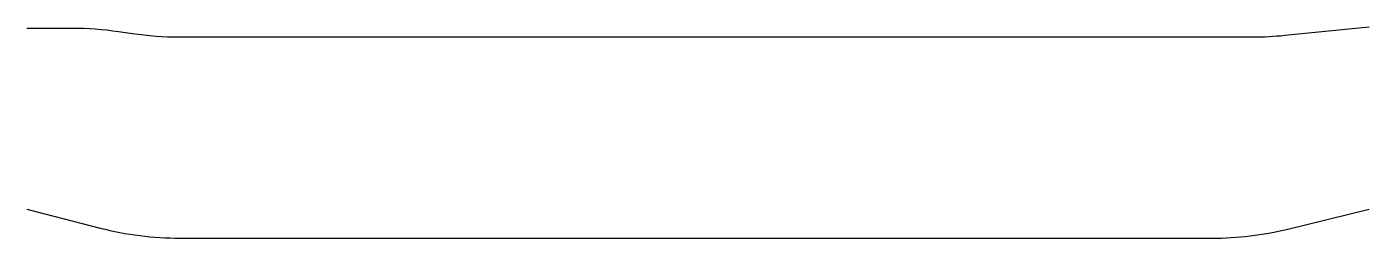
# Model space of a CAD drawing. Header units: inches. Extents: x 10 to 43.3, y 5 to 10.2.
import ezdxf

# ---------------------------------------------------------------- set-up
doc = ezdxf.new("R2010")
doc.units = ezdxf.units.IN
doc.header["$MEASUREMENT"] = 0
doc.layers.add('平面', color=1, linetype='Continuous')
doc.layers.add('立面', color=3, linetype='Continuous')

msp = doc.modelspace()

# ---------------------------------------------------------------- linework, layer by layer
at = {"layer": '平面'}
msp.add_lwpolyline([(10, 10.22), (11.116, 10.22, -0.036423), (12.277, 10.135), (12.623, 10.085, 0.036423), (13.784, 10), (40.453, 10, 0.02496), (41.25, 10.04), (43.347, 10.25)], format="xyb", dxfattribs=at)
at = {"layer": '立面'}
msp.add_lwpolyline([(10, 5.719), (11.821, 5.251, 0.062894), (13.81, 5), (39.437, 5, 0.059639), (41.325, 5.226), (43.347, 5.717)], format="xyb", dxfattribs=at)

doc.saveas('drawing.dxf')
